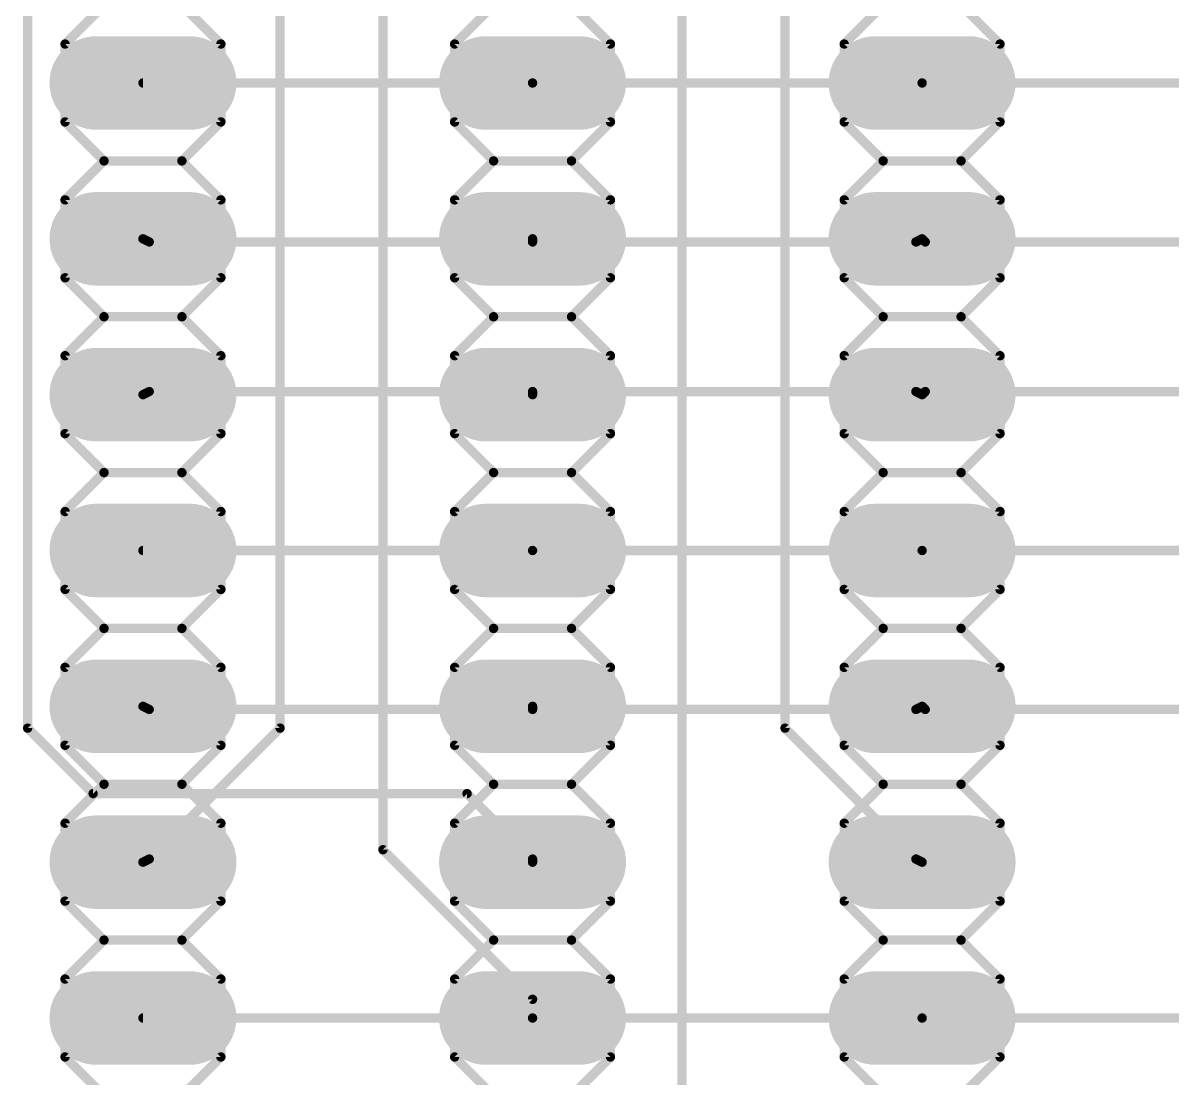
# Model space of a CAD drawing. Extents: x 0 to 5.05, y 0 to 4.04.
# Drawn here: x 0.573 to 1.31, y 0.712 to 1.388 of the extents above; entities that cross this region are included whole.
import ezdxf

# ---------------------------------------------------------------- set-up
doc = ezdxf.new("R2010")
doc.units = 0
for name, color, linetype in [('1', 12, 'CONTINUOUS'), ('16', 132, 'CONTINUOUS'), ('17', 110, 'CONTINUOUS'), ('21', 253, 'CONTINUOUS'), ('23', 53, 'CONTINUOUS'), ('51', 253, 'CONTINUOUS')]:
    doc.layers.add(name, color=color, linetype=linetype)

# ---------------------------------------------------------------- blocks, each defined once
blk = doc.blocks.new('RECT')
blk.add_solid([(-0.5, -0.5), (0.5, -0.5), (-0.5, 0.5), (0.5, 0.5)])
blk = doc.blocks.new('LONGP100')
at = {"const_width": 1}
blk.add_lwpolyline([(-0.5, 0), (0.5, 0)], dxfattribs=at)
at = {"const_width": 0.5}
for points in [[(-0.5, 0.25, 1), (-0.5, -0.25)], [(0.5, -0.25, 1), (0.5, 0.25)]]:
    blk.add_lwpolyline(points, format="xyb", dxfattribs=at)

msp = doc.modelspace()

# ---------------------------------------------------------------- linework, layer by layer
at = {"layer": '1', "const_width": 0.006}
for points in [[(0.576, 0.936), (0.576, 2.628)], [(0.9, 1.35), (0.65, 1.35)], [(1.15, 1.35), (0.9, 1.35)], [(1.4, 1.35), (1.15, 1.35)], [(0.654, 1.248), (0.65, 1.25)], [(0.9, 1.248), (0.654, 1.248)], [(0.9, 1.248), (0.9, 1.25)], [(1.146, 1.248), (0.9, 1.248)], [(1.146, 1.248), (1.15, 1.25)], [(1.152, 1.248), (1.15, 1.25)], [(1.398, 1.248), (1.152, 1.248)], [(0.654, 1.152), (0.65, 1.15)], [(0.9, 1.152), (0.654, 1.152)], [(1.146, 1.152), (0.9, 1.152)], [(0.9, 1.152), (0.9, 1.15)], [(1.146, 1.152), (1.15, 1.15)], [(1.152, 1.152), (1.15, 1.15)], [(1.398, 1.152), (1.152, 1.152)], [(0.9, 1.05), (0.65, 1.05)], [(1.15, 1.05), (0.9, 1.05)], [(1.4, 1.05), (1.15, 1.05)], [(0.654, 0.948), (0.65, 0.95)], [(0.9, 0.948), (0.9, 0.95)], [(1.146, 0.948), (1.15, 0.95)], [(1.152, 0.948), (1.15, 0.95)], [(0.9, 0.948), (0.654, 0.948)], [(1.146, 0.948), (0.9, 0.948)], [(1.398, 0.948), (1.152, 0.948)], [(0.618, 0.894), (0.576, 0.936)], [(0.858, 0.894), (0.618, 0.894)], [(0.9, 0.852), (0.858, 0.894)], [(0.9, 0.852), (0.9, 0.85)], [(0.9, 0.75), (0.65, 0.75)], [(1.15, 0.75), (0.9, 0.75)], [(1.4, 0.75), (1.15, 0.75)]]:
    msp.add_lwpolyline(points, dxfattribs=at)
at = {"layer": '1', "const_width": 0.003}
for points in [[(0.65, 1.3515, 1), (0.65, 1.3485)], [(0.9, 1.3515, 1), (0.9, 1.3485)], [(0.9, 1.3485, 1), (0.9, 1.3515)], [(1.15, 1.3515, 1), (1.15, 1.3485)], [(1.15, 1.3485, 1), (1.15, 1.3515)], [(0.650671, 1.251342, 1), (0.649329, 1.248658)], [(0.654, 1.2495, 1), (0.654, 1.2465)], [(0.653329, 1.246658, 1), (0.654671, 1.249342)], [(0.9015, 1.25, 1), (0.8985, 1.25)], [(0.9, 1.2495, 1), (0.9, 1.2465)], [(0.8985, 1.248, 1), (0.9015, 1.248)], [(0.9, 1.2465, 1), (0.9, 1.2495)], [(1.145329, 1.249342, 1), (1.146671, 1.246658)], [(1.146, 1.2465, 1), (1.146, 1.2495)], [(1.151061, 1.251061, 1), (1.148939, 1.248939)], [(1.150671, 1.248658, 1), (1.149329, 1.251342)], [(1.152, 1.2495, 1), (1.152, 1.2465)], [(1.150939, 1.246939, 1), (1.153061, 1.249061)], [(0.649329, 1.151342, 1), (0.650671, 1.148658)], [(0.654, 1.1535, 1), (0.654, 1.1505)], [(0.654671, 1.150658, 1), (0.653329, 1.153342)], [(0.9, 1.1535, 1), (0.9, 1.1505)], [(0.9015, 1.152, 1), (0.8985, 1.152)], [(0.8985, 1.15, 1), (0.9015, 1.15)], [(0.9, 1.1505, 1), (0.9, 1.1535)], [(1.146671, 1.153342, 1), (1.145329, 1.150658)], [(1.146, 1.1505, 1), (1.146, 1.1535)], [(1.148939, 1.151061, 1), (1.151061, 1.148939)], [(1.149329, 1.148658, 1), (1.150671, 1.151342)], [(1.152, 1.1535, 1), (1.152, 1.1505)], [(1.153061, 1.150939, 1), (1.150939, 1.153061)], [(0.65, 1.0515, 1), (0.65, 1.0485)], [(0.9, 1.0515, 1), (0.9, 1.0485)], [(0.9, 1.0485, 1), (0.9, 1.0515)], [(1.15, 1.0515, 1), (1.15, 1.0485)], [(1.15, 1.0485, 1), (1.15, 1.0515)], [(0.650671, 0.951342, 1), (0.649329, 0.948658)], [(0.9015, 0.95, 1), (0.8985, 0.95)], [(1.151061, 0.951061, 1), (1.148939, 0.948939)], [(1.150671, 0.948658, 1), (1.149329, 0.951342)], [(0.654, 0.9495, 1), (0.654, 0.9465)], [(0.653329, 0.946658, 1), (0.654671, 0.949342)], [(0.9, 0.9495, 1), (0.9, 0.9465)], [(0.8985, 0.948, 1), (0.9015, 0.948)], [(0.9, 0.9465, 1), (0.9, 0.9495)], [(1.145329, 0.949342, 1), (1.146671, 0.946658)], [(1.146, 0.9465, 1), (1.146, 0.9495)], [(1.152, 0.9495, 1), (1.152, 0.9465)], [(1.150939, 0.946939, 1), (1.153061, 0.949061)], [(0.577061, 0.937061, 1), (0.574939, 0.934939)], [(0.5745, 0.936, 1), (0.5775, 0.936)], [(0.618, 0.8955, 1), (0.618, 0.8925)], [(0.616939, 0.892939, 1), (0.619061, 0.895061)], [(0.859061, 0.895061, 1), (0.856939, 0.892939)], [(0.858, 0.8925, 1), (0.858, 0.8955)], [(0.9015, 0.852, 1), (0.8985, 0.852)], [(0.8985, 0.85, 1), (0.9015, 0.85)], [(0.898939, 0.850939, 1), (0.901061, 0.853061)], [(0.65, 0.7515, 1), (0.65, 0.7485)], [(0.9, 0.7515, 1), (0.9, 0.7485)], [(0.9, 0.7485, 1), (0.9, 0.7515)], [(1.15, 0.7515, 1), (1.15, 0.7485)], [(1.15, 0.7485, 1), (1.15, 0.7515)]]:
    msp.add_lwpolyline(points, format="xyb", dxfattribs=at)
at = {"layer": '16', "const_width": 0.006}
for points in [[(1.062, 0.936), (1.062, 2.712)], [(0.738, 0.936), (0.738, 2.388)], [(0.804, 2.148), (0.804, 0.858)], [(0.996, 2.148), (0.996, 0.66)], [(0.654, 0.852), (0.738, 0.936)], [(1.146, 0.852), (1.062, 0.936)], [(0.804, 0.858), (0.9, 0.762)], [(0.654, 0.852), (0.65, 0.85)], [(1.146, 0.852), (1.15, 0.85)], [(0.9, 0.762), (0.9, 0.75)]]:
    msp.add_lwpolyline(points, dxfattribs=at)
at = {"layer": '16', "const_width": 0.003}
for points in [[(0.7365, 0.936, 1), (0.7395, 0.936)], [(0.739061, 0.934939, 1), (0.736939, 0.937061)], [(1.063061, 0.937061, 1), (1.060939, 0.934939)], [(1.0605, 0.936, 1), (1.0635, 0.936)], [(0.805061, 0.859061, 1), (0.802939, 0.856939)], [(0.8025, 0.858, 1), (0.8055, 0.858)], [(0.649329, 0.851342, 1), (0.650671, 0.848658)], [(0.652939, 0.853061, 1), (0.655061, 0.850939)], [(0.654671, 0.850658, 1), (0.653329, 0.853342)], [(1.146671, 0.853342, 1), (1.145329, 0.850658)], [(1.144939, 0.850939, 1), (1.147061, 0.853061)], [(1.149329, 0.848658, 1), (1.150671, 0.851342)], [(0.9015, 0.762, 1), (0.8985, 0.762)], [(0.898939, 0.760939, 1), (0.901061, 0.763061)], [(0.8985, 0.75, 1), (0.9015, 0.75)]]:
    msp.add_lwpolyline(points, format="xyb", dxfattribs=at)
at = {"layer": '21', "const_width": 0.006}
for points in [[(0.6, 1.375), (0.625, 1.4)], [(0.675, 1.4), (0.7, 1.375)], [(0.85, 1.375), (0.875, 1.4)], [(0.925, 1.4), (0.95, 1.375)], [(1.1, 1.375), (1.125, 1.4)], [(1.175, 1.4), (1.2, 1.375)], [(0.6, 1.325), (0.6, 1.375)], [(0.7, 1.375), (0.7, 1.325)], [(0.85, 1.325), (0.85, 1.375)], [(0.95, 1.375), (0.95, 1.325)], [(1.1, 1.325), (1.1, 1.375)], [(1.2, 1.375), (1.2, 1.325)], [(0.625, 1.3), (0.6, 1.325)], [(0.7, 1.325), (0.675, 1.3)], [(0.875, 1.3), (0.85, 1.325)], [(0.95, 1.325), (0.925, 1.3)], [(1.125, 1.3), (1.1, 1.325)], [(1.2, 1.325), (1.175, 1.3)], [(0.625, 1.3), (0.6, 1.275)], [(0.675, 1.3), (0.625, 1.3)], [(0.7, 1.275), (0.675, 1.3)], [(0.875, 1.3), (0.85, 1.275)], [(0.925, 1.3), (0.875, 1.3)], [(0.95, 1.275), (0.925, 1.3)], [(1.125, 1.3), (1.1, 1.275)], [(1.175, 1.3), (1.125, 1.3)], [(1.2, 1.275), (1.175, 1.3)], [(0.6, 1.225), (0.6, 1.275)], [(0.7, 1.275), (0.7, 1.225)], [(0.85, 1.225), (0.85, 1.275)], [(0.95, 1.275), (0.95, 1.225)], [(1.1, 1.225), (1.1, 1.275)], [(1.2, 1.275), (1.2, 1.225)], [(0.625, 1.2), (0.6, 1.225)], [(0.7, 1.225), (0.675, 1.2)], [(0.875, 1.2), (0.85, 1.225)], [(0.95, 1.225), (0.925, 1.2)], [(1.125, 1.2), (1.1, 1.225)], [(1.2, 1.225), (1.175, 1.2)], [(0.6, 1.175), (0.625, 1.2)], [(0.675, 1.2), (0.625, 1.2)], [(0.675, 1.2), (0.7, 1.175)], [(0.85, 1.175), (0.875, 1.2)], [(0.925, 1.2), (0.875, 1.2)], [(0.925, 1.2), (0.95, 1.175)], [(1.1, 1.175), (1.125, 1.2)], [(1.175, 1.2), (1.125, 1.2)], [(1.175, 1.2), (1.2, 1.175)], [(0.6, 1.125), (0.6, 1.175)], [(0.7, 1.175), (0.7, 1.125)], [(0.85, 1.125), (0.85, 1.175)], [(0.95, 1.175), (0.95, 1.125)], [(1.1, 1.125), (1.1, 1.175)], [(1.2, 1.175), (1.2, 1.125)], [(0.625, 1.1), (0.6, 1.125)], [(0.7, 1.125), (0.675, 1.1)], [(0.875, 1.1), (0.85, 1.125)], [(0.95, 1.125), (0.925, 1.1)], [(1.125, 1.1), (1.1, 1.125)], [(1.2, 1.125), (1.175, 1.1)], [(0.6, 1.075), (0.625, 1.1)], [(0.675, 1.1), (0.625, 1.1)], [(0.675, 1.1), (0.7, 1.075)], [(0.85, 1.075), (0.875, 1.1)], [(0.925, 1.1), (0.875, 1.1)], [(0.925, 1.1), (0.95, 1.075)], [(1.1, 1.075), (1.125, 1.1)], [(1.175, 1.1), (1.125, 1.1)], [(1.175, 1.1), (1.2, 1.075)], [(0.6, 1.025), (0.6, 1.075)], [(0.7, 1.075), (0.7, 1.025)], [(0.85, 1.025), (0.85, 1.075)], [(0.95, 1.075), (0.95, 1.025)], [(1.1, 1.025), (1.1, 1.075)], [(1.2, 1.075), (1.2, 1.025)], [(0.625, 1), (0.6, 1.025)], [(0.7, 1.025), (0.675, 1)], [(0.875, 1), (0.85, 1.025)], [(0.95, 1.025), (0.925, 1)], [(1.125, 1), (1.1, 1.025)], [(1.2, 1.025), (1.175, 1)], [(0.625, 1), (0.6, 0.975)], [(0.675, 1), (0.625, 1)], [(0.7, 0.975), (0.675, 1)], [(0.875, 1), (0.85, 0.975)], [(0.925, 1), (0.875, 1)], [(0.95, 0.975), (0.925, 1)], [(1.125, 1), (1.1, 0.975)], [(1.175, 1), (1.125, 1)], [(1.2, 0.975), (1.175, 1)], [(0.6, 0.925), (0.6, 0.975)], [(0.7, 0.975), (0.7, 0.925)], [(0.85, 0.925), (0.85, 0.975)], [(0.95, 0.975), (0.95, 0.925)], [(1.1, 0.925), (1.1, 0.975)], [(1.2, 0.975), (1.2, 0.925)], [(0.625, 0.9), (0.6, 0.925)], [(0.7, 0.925), (0.675, 0.9)], [(0.875, 0.9), (0.85, 0.925)], [(0.95, 0.925), (0.925, 0.9)], [(1.125, 0.9), (1.1, 0.925)], [(1.2, 0.925), (1.175, 0.9)], [(0.6, 0.875), (0.625, 0.9)], [(0.675, 0.9), (0.625, 0.9)], [(0.675, 0.9), (0.7, 0.875)], [(0.85, 0.875), (0.875, 0.9)], [(0.925, 0.9), (0.875, 0.9)], [(0.925, 0.9), (0.95, 0.875)], [(1.1, 0.875), (1.125, 0.9)], [(1.175, 0.9), (1.125, 0.9)], [(1.175, 0.9), (1.2, 0.875)], [(0.6, 0.825), (0.6, 0.875)], [(0.7, 0.875), (0.7, 0.825)], [(0.85, 0.825), (0.85, 0.875)], [(0.95, 0.875), (0.95, 0.825)], [(1.1, 0.825), (1.1, 0.875)], [(1.2, 0.875), (1.2, 0.825)], [(0.625, 0.8), (0.6, 0.825)], [(0.7, 0.825), (0.675, 0.8)], [(0.875, 0.8), (0.85, 0.825)], [(0.95, 0.825), (0.925, 0.8)], [(1.125, 0.8), (1.1, 0.825)], [(1.2, 0.825), (1.175, 0.8)], [(0.6, 0.775), (0.625, 0.8)], [(0.675, 0.8), (0.625, 0.8)], [(0.675, 0.8), (0.7, 0.775)], [(0.85, 0.775), (0.875, 0.8)], [(0.925, 0.8), (0.875, 0.8)], [(0.925, 0.8), (0.95, 0.775)], [(1.1, 0.775), (1.125, 0.8)], [(1.175, 0.8), (1.125, 0.8)], [(1.175, 0.8), (1.2, 0.775)], [(0.6, 0.725), (0.6, 0.775)], [(0.7, 0.775), (0.7, 0.725)], [(0.85, 0.725), (0.85, 0.775)], [(0.95, 0.775), (0.95, 0.725)], [(1.1, 0.725), (1.1, 0.775)], [(1.2, 0.775), (1.2, 0.725)], [(0.625, 0.7), (0.6, 0.725)], [(0.7, 0.725), (0.675, 0.7)], [(0.875, 0.7), (0.85, 0.725)], [(0.95, 0.725), (0.925, 0.7)], [(1.125, 0.7), (1.1, 0.725)], [(1.2, 0.725), (1.175, 0.7)]]:
    msp.add_lwpolyline(points, dxfattribs=at)
at = {"layer": '21', "const_width": 0.003}
for points in [[(0.6015, 1.375, 1), (0.5985, 1.375)], [(0.598939, 1.376061, 1), (0.601061, 1.373939)], [(0.7015, 1.375, 1), (0.6985, 1.375)], [(0.698939, 1.373939, 1), (0.701061, 1.376061)], [(0.8515, 1.375, 1), (0.8485, 1.375)], [(0.848939, 1.376061, 1), (0.851061, 1.373939)], [(0.9515, 1.375, 1), (0.9485, 1.375)], [(0.948939, 1.373939, 1), (0.951061, 1.376061)], [(1.1015, 1.375, 1), (1.0985, 1.375)], [(1.098939, 1.376061, 1), (1.101061, 1.373939)], [(1.2015, 1.375, 1), (1.1985, 1.375)], [(1.198939, 1.373939, 1), (1.201061, 1.376061)], [(0.601061, 1.326061, 1), (0.598939, 1.323939)], [(0.701061, 1.323939, 1), (0.698939, 1.326061)], [(0.851061, 1.326061, 1), (0.848939, 1.323939)], [(0.951061, 1.323939, 1), (0.948939, 1.326061)], [(1.101061, 1.326061, 1), (1.098939, 1.323939)], [(1.201061, 1.323939, 1), (1.198939, 1.326061)], [(0.5985, 1.325, 1), (0.6015, 1.325)], [(0.6985, 1.325, 1), (0.7015, 1.325)], [(0.8485, 1.325, 1), (0.8515, 1.325)], [(0.9485, 1.325, 1), (0.9515, 1.325)], [(1.0985, 1.325, 1), (1.1015, 1.325)], [(1.1985, 1.325, 1), (1.2015, 1.325)], [(0.625, 1.3015, 1), (0.625, 1.2985)], [(0.626061, 1.298939, 1), (0.623939, 1.301061)], [(0.623939, 1.298939, 1), (0.626061, 1.301061)], [(0.676061, 1.301061, 1), (0.673939, 1.298939)], [(0.673939, 1.301061, 1), (0.676061, 1.298939)], [(0.675, 1.2985, 1), (0.675, 1.3015)], [(0.875, 1.3015, 1), (0.875, 1.2985)], [(0.876061, 1.298939, 1), (0.873939, 1.301061)], [(0.873939, 1.298939, 1), (0.876061, 1.301061)], [(0.926061, 1.301061, 1), (0.923939, 1.298939)], [(0.923939, 1.301061, 1), (0.926061, 1.298939)], [(0.925, 1.2985, 1), (0.925, 1.3015)], [(1.125, 1.3015, 1), (1.125, 1.2985)], [(1.126061, 1.298939, 1), (1.123939, 1.301061)], [(1.123939, 1.298939, 1), (1.126061, 1.301061)], [(1.176061, 1.301061, 1), (1.173939, 1.298939)], [(1.173939, 1.301061, 1), (1.176061, 1.298939)], [(1.175, 1.2985, 1), (1.175, 1.3015)], [(0.6015, 1.275, 1), (0.5985, 1.275)], [(0.598939, 1.276061, 1), (0.601061, 1.273939)], [(0.7015, 1.275, 1), (0.6985, 1.275)], [(0.698939, 1.273939, 1), (0.701061, 1.276061)], [(0.8515, 1.275, 1), (0.8485, 1.275)], [(0.848939, 1.276061, 1), (0.851061, 1.273939)], [(0.9515, 1.275, 1), (0.9485, 1.275)], [(0.948939, 1.273939, 1), (0.951061, 1.276061)], [(1.1015, 1.275, 1), (1.0985, 1.275)], [(1.098939, 1.276061, 1), (1.101061, 1.273939)], [(1.2015, 1.275, 1), (1.1985, 1.275)], [(1.198939, 1.273939, 1), (1.201061, 1.276061)], [(0.601061, 1.226061, 1), (0.598939, 1.223939)], [(0.5985, 1.225, 1), (0.6015, 1.225)], [(0.6985, 1.225, 1), (0.7015, 1.225)], [(0.701061, 1.223939, 1), (0.698939, 1.226061)], [(0.851061, 1.226061, 1), (0.848939, 1.223939)], [(0.8485, 1.225, 1), (0.8515, 1.225)], [(0.9485, 1.225, 1), (0.9515, 1.225)], [(0.951061, 1.223939, 1), (0.948939, 1.226061)], [(1.101061, 1.226061, 1), (1.098939, 1.223939)], [(1.0985, 1.225, 1), (1.1015, 1.225)], [(1.1985, 1.225, 1), (1.2015, 1.225)], [(1.201061, 1.223939, 1), (1.198939, 1.226061)], [(0.625, 1.2015, 1), (0.625, 1.1985)], [(0.626061, 1.198939, 1), (0.623939, 1.201061)], [(0.623939, 1.198939, 1), (0.626061, 1.201061)], [(0.676061, 1.201061, 1), (0.673939, 1.198939)], [(0.673939, 1.201061, 1), (0.676061, 1.198939)], [(0.675, 1.1985, 1), (0.675, 1.2015)], [(0.875, 1.2015, 1), (0.875, 1.1985)], [(0.876061, 1.198939, 1), (0.873939, 1.201061)], [(0.873939, 1.198939, 1), (0.876061, 1.201061)], [(0.926061, 1.201061, 1), (0.923939, 1.198939)], [(0.923939, 1.201061, 1), (0.926061, 1.198939)], [(0.925, 1.1985, 1), (0.925, 1.2015)], [(1.125, 1.2015, 1), (1.125, 1.1985)], [(1.126061, 1.198939, 1), (1.123939, 1.201061)], [(1.123939, 1.198939, 1), (1.126061, 1.201061)], [(1.176061, 1.201061, 1), (1.173939, 1.198939)], [(1.173939, 1.201061, 1), (1.176061, 1.198939)], [(1.175, 1.1985, 1), (1.175, 1.2015)], [(0.6015, 1.175, 1), (0.5985, 1.175)], [(0.598939, 1.176061, 1), (0.601061, 1.173939)], [(0.7015, 1.175, 1), (0.6985, 1.175)], [(0.698939, 1.173939, 1), (0.701061, 1.176061)], [(0.8515, 1.175, 1), (0.8485, 1.175)], [(0.848939, 1.176061, 1), (0.851061, 1.173939)], [(0.9515, 1.175, 1), (0.9485, 1.175)], [(0.948939, 1.173939, 1), (0.951061, 1.176061)], [(1.1015, 1.175, 1), (1.0985, 1.175)], [(1.098939, 1.176061, 1), (1.101061, 1.173939)], [(1.2015, 1.175, 1), (1.1985, 1.175)], [(1.198939, 1.173939, 1), (1.201061, 1.176061)], [(0.601061, 1.126061, 1), (0.598939, 1.123939)], [(0.5985, 1.125, 1), (0.6015, 1.125)], [(0.6985, 1.125, 1), (0.7015, 1.125)], [(0.701061, 1.123939, 1), (0.698939, 1.126061)], [(0.851061, 1.126061, 1), (0.848939, 1.123939)], [(0.8485, 1.125, 1), (0.8515, 1.125)], [(0.9485, 1.125, 1), (0.9515, 1.125)], [(0.951061, 1.123939, 1), (0.948939, 1.126061)], [(1.101061, 1.126061, 1), (1.098939, 1.123939)], [(1.0985, 1.125, 1), (1.1015, 1.125)], [(1.1985, 1.125, 1), (1.2015, 1.125)], [(1.201061, 1.123939, 1), (1.198939, 1.126061)], [(0.625, 1.1015, 1), (0.625, 1.0985)], [(0.626061, 1.098939, 1), (0.623939, 1.101061)], [(0.623939, 1.098939, 1), (0.626061, 1.101061)], [(0.676061, 1.101061, 1), (0.673939, 1.098939)], [(0.673939, 1.101061, 1), (0.676061, 1.098939)], [(0.675, 1.0985, 1), (0.675, 1.1015)], [(0.875, 1.1015, 1), (0.875, 1.0985)], [(0.876061, 1.098939, 1), (0.873939, 1.101061)], [(0.873939, 1.098939, 1), (0.876061, 1.101061)], [(0.926061, 1.101061, 1), (0.923939, 1.098939)], [(0.923939, 1.101061, 1), (0.926061, 1.098939)], [(0.925, 1.0985, 1), (0.925, 1.1015)], [(1.125, 1.1015, 1), (1.125, 1.0985)], [(1.126061, 1.098939, 1), (1.123939, 1.101061)], [(1.123939, 1.098939, 1), (1.126061, 1.101061)], [(1.176061, 1.101061, 1), (1.173939, 1.098939)], [(1.173939, 1.101061, 1), (1.176061, 1.098939)], [(1.175, 1.0985, 1), (1.175, 1.1015)], [(0.6015, 1.075, 1), (0.5985, 1.075)], [(0.598939, 1.076061, 1), (0.601061, 1.073939)], [(0.7015, 1.075, 1), (0.6985, 1.075)], [(0.698939, 1.073939, 1), (0.701061, 1.076061)], [(0.8515, 1.075, 1), (0.8485, 1.075)], [(0.848939, 1.076061, 1), (0.851061, 1.073939)], [(0.9515, 1.075, 1), (0.9485, 1.075)], [(0.948939, 1.073939, 1), (0.951061, 1.076061)], [(1.1015, 1.075, 1), (1.0985, 1.075)], [(1.098939, 1.076061, 1), (1.101061, 1.073939)], [(1.2015, 1.075, 1), (1.1985, 1.075)], [(1.198939, 1.073939, 1), (1.201061, 1.076061)], [(0.601061, 1.026061, 1), (0.598939, 1.023939)], [(0.5985, 1.025, 1), (0.6015, 1.025)], [(0.6985, 1.025, 1), (0.7015, 1.025)], [(0.701061, 1.023939, 1), (0.698939, 1.026061)], [(0.851061, 1.026061, 1), (0.848939, 1.023939)], [(0.8485, 1.025, 1), (0.8515, 1.025)], [(0.9485, 1.025, 1), (0.9515, 1.025)], [(0.951061, 1.023939, 1), (0.948939, 1.026061)], [(1.101061, 1.026061, 1), (1.098939, 1.023939)], [(1.0985, 1.025, 1), (1.1015, 1.025)], [(1.1985, 1.025, 1), (1.2015, 1.025)], [(1.201061, 1.023939, 1), (1.198939, 1.026061)], [(0.625, 1.0015, 1), (0.625, 0.9985)], [(0.626061, 0.998939, 1), (0.623939, 1.001061)], [(0.676061, 1.001061, 1), (0.673939, 0.998939)], [(0.675, 0.9985, 1), (0.675, 1.0015)], [(0.875, 1.0015, 1), (0.875, 0.9985)], [(0.876061, 0.998939, 1), (0.873939, 1.001061)], [(0.926061, 1.001061, 1), (0.923939, 0.998939)], [(0.925, 0.9985, 1), (0.925, 1.0015)], [(1.125, 1.0015, 1), (1.125, 0.9985)], [(1.126061, 0.998939, 1), (1.123939, 1.001061)], [(1.176061, 1.001061, 1), (1.173939, 0.998939)], [(1.175, 0.9985, 1), (1.175, 1.0015)], [(0.623939, 0.998939, 1), (0.626061, 1.001061)], [(0.673939, 1.001061, 1), (0.676061, 0.998939)], [(0.873939, 0.998939, 1), (0.876061, 1.001061)], [(0.923939, 1.001061, 1), (0.926061, 0.998939)], [(1.123939, 0.998939, 1), (1.126061, 1.001061)], [(1.173939, 1.001061, 1), (1.176061, 0.998939)], [(0.6015, 0.975, 1), (0.5985, 0.975)], [(0.598939, 0.976061, 1), (0.601061, 0.973939)], [(0.7015, 0.975, 1), (0.6985, 0.975)], [(0.698939, 0.973939, 1), (0.701061, 0.976061)], [(0.8515, 0.975, 1), (0.8485, 0.975)], [(0.848939, 0.976061, 1), (0.851061, 0.973939)], [(0.9515, 0.975, 1), (0.9485, 0.975)], [(0.948939, 0.973939, 1), (0.951061, 0.976061)], [(1.1015, 0.975, 1), (1.0985, 0.975)], [(1.098939, 0.976061, 1), (1.101061, 0.973939)], [(1.2015, 0.975, 1), (1.1985, 0.975)], [(1.198939, 0.973939, 1), (1.201061, 0.976061)], [(0.601061, 0.926061, 1), (0.598939, 0.923939)], [(0.5985, 0.925, 1), (0.6015, 0.925)], [(0.6985, 0.925, 1), (0.7015, 0.925)], [(0.701061, 0.923939, 1), (0.698939, 0.926061)], [(0.851061, 0.926061, 1), (0.848939, 0.923939)], [(0.8485, 0.925, 1), (0.8515, 0.925)], [(0.9485, 0.925, 1), (0.9515, 0.925)], [(0.951061, 0.923939, 1), (0.948939, 0.926061)], [(1.101061, 0.926061, 1), (1.098939, 0.923939)], [(1.0985, 0.925, 1), (1.1015, 0.925)], [(1.1985, 0.925, 1), (1.2015, 0.925)], [(1.201061, 0.923939, 1), (1.198939, 0.926061)], [(0.625, 0.9015, 1), (0.625, 0.8985)], [(0.626061, 0.898939, 1), (0.623939, 0.901061)], [(0.623939, 0.898939, 1), (0.626061, 0.901061)], [(0.676061, 0.901061, 1), (0.673939, 0.898939)], [(0.673939, 0.901061, 1), (0.676061, 0.898939)], [(0.675, 0.8985, 1), (0.675, 0.9015)], [(0.875, 0.9015, 1), (0.875, 0.8985)], [(0.876061, 0.898939, 1), (0.873939, 0.901061)], [(0.873939, 0.898939, 1), (0.876061, 0.901061)], [(0.926061, 0.901061, 1), (0.923939, 0.898939)], [(0.923939, 0.901061, 1), (0.926061, 0.898939)], [(0.925, 0.8985, 1), (0.925, 0.9015)], [(1.125, 0.9015, 1), (1.125, 0.8985)], [(1.126061, 0.898939, 1), (1.123939, 0.901061)], [(1.123939, 0.898939, 1), (1.126061, 0.901061)], [(1.176061, 0.901061, 1), (1.173939, 0.898939)], [(1.173939, 0.901061, 1), (1.176061, 0.898939)], [(1.175, 0.8985, 1), (1.175, 0.9015)], [(0.6015, 0.875, 1), (0.5985, 0.875)], [(0.598939, 0.876061, 1), (0.601061, 0.873939)], [(0.7015, 0.875, 1), (0.6985, 0.875)], [(0.698939, 0.873939, 1), (0.701061, 0.876061)], [(0.8515, 0.875, 1), (0.8485, 0.875)], [(0.848939, 0.876061, 1), (0.851061, 0.873939)], [(0.9515, 0.875, 1), (0.9485, 0.875)], [(0.948939, 0.873939, 1), (0.951061, 0.876061)], [(1.1015, 0.875, 1), (1.0985, 0.875)], [(1.098939, 0.876061, 1), (1.101061, 0.873939)], [(1.2015, 0.875, 1), (1.1985, 0.875)], [(1.198939, 0.873939, 1), (1.201061, 0.876061)], [(0.601061, 0.826061, 1), (0.598939, 0.823939)], [(0.5985, 0.825, 1), (0.6015, 0.825)], [(0.6985, 0.825, 1), (0.7015, 0.825)], [(0.701061, 0.823939, 1), (0.698939, 0.826061)], [(0.851061, 0.826061, 1), (0.848939, 0.823939)], [(0.8485, 0.825, 1), (0.8515, 0.825)], [(0.9485, 0.825, 1), (0.9515, 0.825)], [(0.951061, 0.823939, 1), (0.948939, 0.826061)], [(1.101061, 0.826061, 1), (1.098939, 0.823939)], [(1.0985, 0.825, 1), (1.1015, 0.825)], [(1.1985, 0.825, 1), (1.2015, 0.825)], [(1.201061, 0.823939, 1), (1.198939, 0.826061)], [(0.625, 0.8015, 1), (0.625, 0.7985)], [(0.626061, 0.798939, 1), (0.623939, 0.801061)], [(0.623939, 0.798939, 1), (0.626061, 0.801061)], [(0.676061, 0.801061, 1), (0.673939, 0.798939)], [(0.673939, 0.801061, 1), (0.676061, 0.798939)], [(0.675, 0.7985, 1), (0.675, 0.8015)], [(0.875, 0.8015, 1), (0.875, 0.7985)], [(0.876061, 0.798939, 1), (0.873939, 0.801061)], [(0.873939, 0.798939, 1), (0.876061, 0.801061)], [(0.926061, 0.801061, 1), (0.923939, 0.798939)], [(0.923939, 0.801061, 1), (0.926061, 0.798939)], [(0.925, 0.7985, 1), (0.925, 0.8015)], [(1.125, 0.8015, 1), (1.125, 0.7985)], [(1.126061, 0.798939, 1), (1.123939, 0.801061)], [(1.123939, 0.798939, 1), (1.126061, 0.801061)], [(1.176061, 0.801061, 1), (1.173939, 0.798939)], [(1.173939, 0.801061, 1), (1.176061, 0.798939)], [(1.175, 0.7985, 1), (1.175, 0.8015)], [(0.6015, 0.775, 1), (0.5985, 0.775)], [(0.598939, 0.776061, 1), (0.601061, 0.773939)], [(0.7015, 0.775, 1), (0.6985, 0.775)], [(0.698939, 0.773939, 1), (0.701061, 0.776061)], [(0.8515, 0.775, 1), (0.8485, 0.775)], [(0.848939, 0.776061, 1), (0.851061, 0.773939)], [(0.9515, 0.775, 1), (0.9485, 0.775)], [(0.948939, 0.773939, 1), (0.951061, 0.776061)], [(1.1015, 0.775, 1), (1.0985, 0.775)], [(1.098939, 0.776061, 1), (1.101061, 0.773939)], [(1.2015, 0.775, 1), (1.1985, 0.775)], [(1.198939, 0.773939, 1), (1.201061, 0.776061)], [(0.601061, 0.726061, 1), (0.598939, 0.723939)], [(0.5985, 0.725, 1), (0.6015, 0.725)], [(0.6985, 0.725, 1), (0.7015, 0.725)], [(0.701061, 0.723939, 1), (0.698939, 0.726061)], [(0.851061, 0.726061, 1), (0.848939, 0.723939)], [(0.8485, 0.725, 1), (0.8515, 0.725)], [(0.9485, 0.725, 1), (0.9515, 0.725)], [(0.951061, 0.723939, 1), (0.948939, 0.726061)], [(1.101061, 0.726061, 1), (1.098939, 0.723939)], [(1.0985, 0.725, 1), (1.1015, 0.725)], [(1.1985, 0.725, 1), (1.2015, 0.725)], [(1.201061, 0.723939, 1), (1.198939, 0.726061)]]:
    msp.add_lwpolyline(points, format="xyb", dxfattribs=at)
at = {"layer": '23'}
for p in [(0.65, 1.15), (0.9, 1.15), (1.15, 1.15)]:
    msp.add_point(p, dxfattribs=at)

# ---------------------------------------------------------------- block references
at = {"layer": '17', "xscale": 0.06, "yscale": 0.06}
for p in [(0.65, 1.35), (0.65, 1.35), (0.9, 1.35), (0.9, 1.35), (1.15, 1.35), (1.15, 1.35), (0.65, 1.25), (0.65, 1.25), (0.9, 1.25), (0.9, 1.25), (1.15, 1.25), (1.15, 1.25), (0.65, 1.15), (0.65, 1.15), (0.9, 1.15), (0.9, 1.15), (1.15, 1.15), (1.15, 1.15), (0.65, 1.05), (0.65, 1.05), (0.9, 1.05), (0.9, 1.05), (1.15, 1.05), (1.15, 1.05), (0.65, 0.95), (0.65, 0.95), (0.9, 0.95), (0.9, 0.95), (1.15, 0.95), (1.15, 0.95), (0.65, 0.85), (0.65, 0.85), (0.9, 0.85), (0.9, 0.85), (1.15, 0.85), (1.15, 0.85), (0.65, 0.75), (0.65, 0.75), (0.9, 0.75), (0.9, 0.75), (1.15, 0.75), (1.15, 0.75)]:
    msp.add_blockref('LONGP100', p, dxfattribs=at)
at = {"layer": '51', "xscale": 0.02, "yscale": 0.02, "rotation": 270}
for p in [(0.65, 1.35), (0.9, 1.35), (1.15, 1.35), (0.65, 1.25), (0.9, 1.25), (1.15, 1.25), (0.65, 1.15), (0.9, 1.15), (1.15, 1.15), (0.65, 1.05), (0.9, 1.05), (1.15, 1.05), (0.65, 0.95), (0.9, 0.95), (1.15, 0.95), (0.65, 0.85), (0.9, 0.85), (1.15, 0.85), (0.65, 0.75), (0.9, 0.75), (1.15, 0.75)]:
    msp.add_blockref('RECT', p, dxfattribs=at)

doc.saveas('drawing.dxf')
